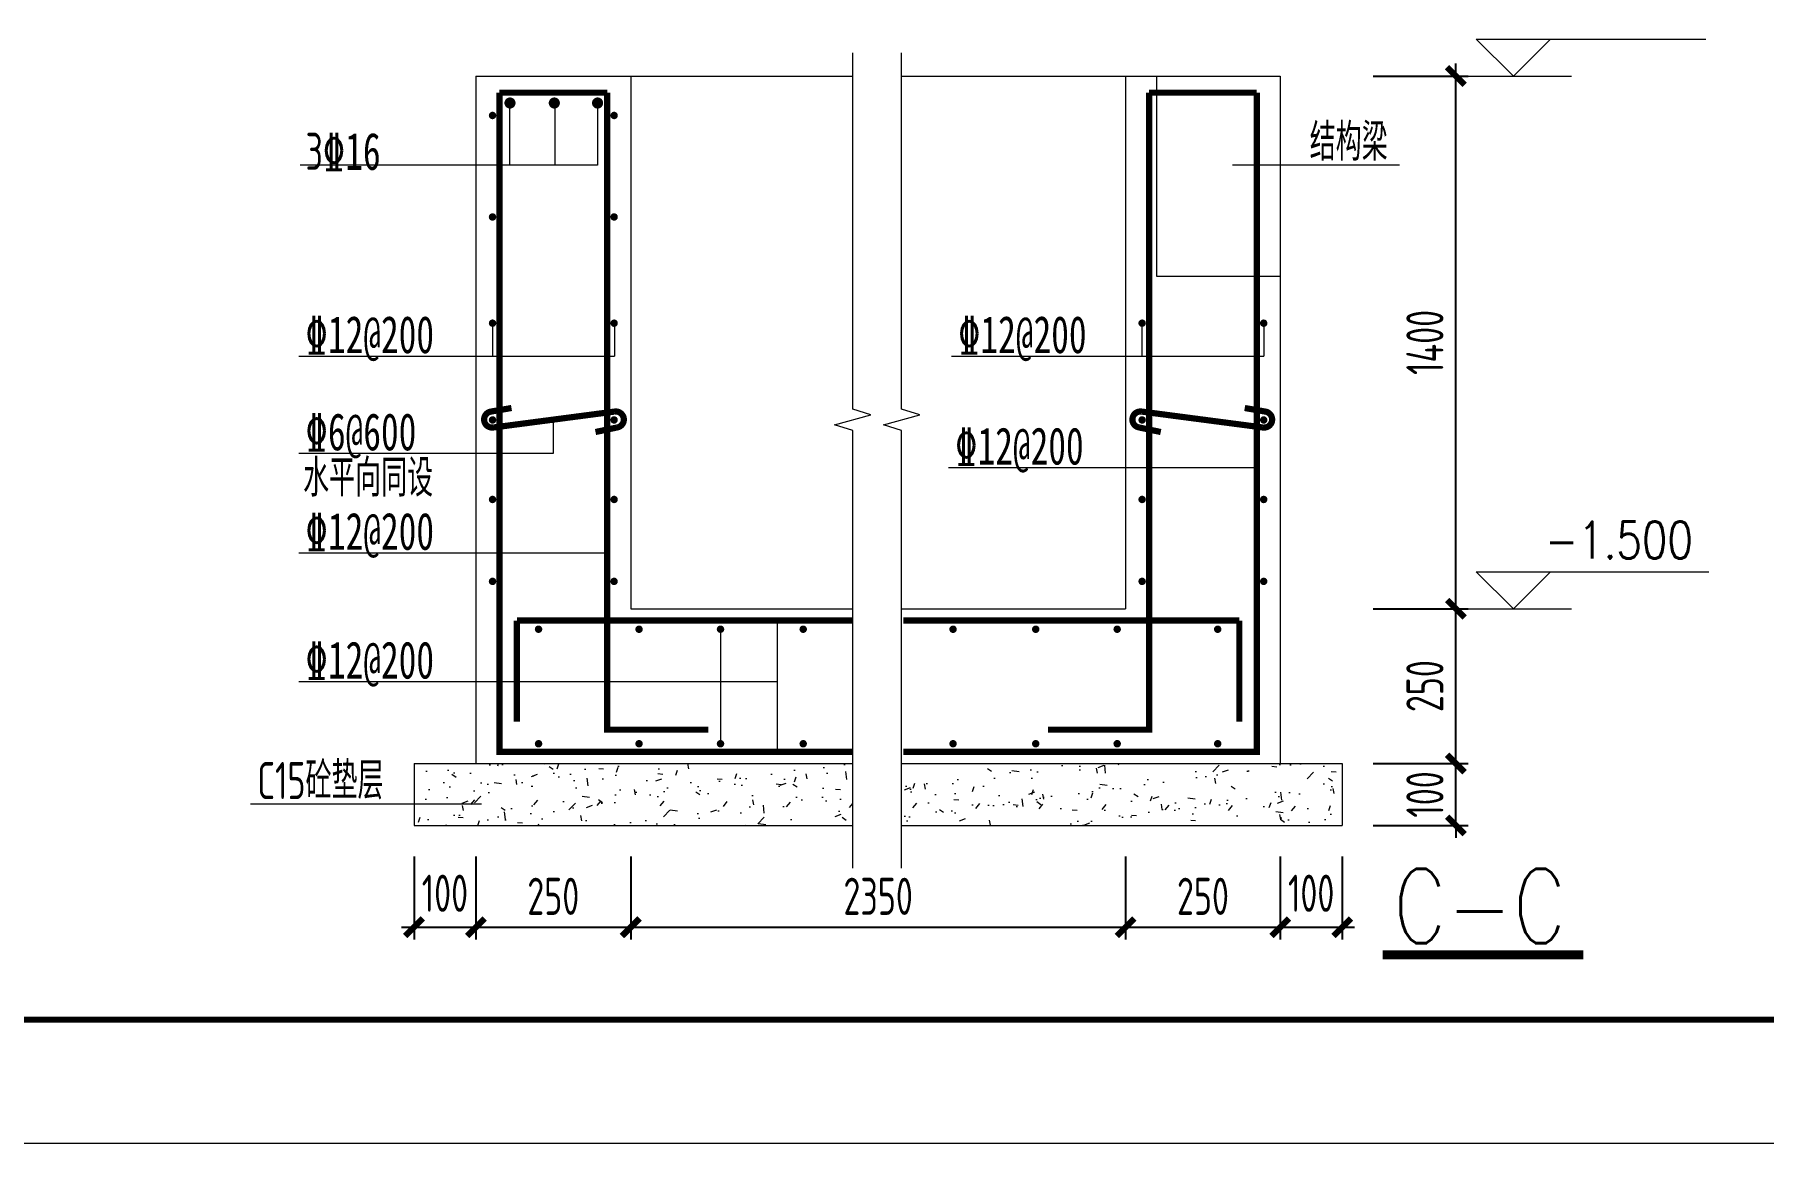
# Model space of a CAD drawing. Header units: millimetres. Extents: x 19781 to 898973, y -947928 to -267362.
# Drawn here: x 117300 to 138245, y -384690 to -371254 of the extents above; entities that cross this region are included whole.
import ezdxf
from ezdxf.enums import TextEntityAlignment as Align

# ---------------------------------------------------------------- set-up
doc = ezdxf.new("R2010")
doc.units = ezdxf.units.MM
doc.header["$LTSCALE"] = 100
doc.layers.get('0').update_dxf_attribs({"lineweight": 18})
for name, color, linetype, lineweight in [('BORDER', 7, 'Continuous', 18), ('DIM', 3, 'Continuous', 18), ('HATCH', 254, 'Continuous', 18), ('JC', 7, 'Continuous', 18), ('PUB_DIM', 3, 'Continuous', 18), ('PUB_TEXT', 7, 'Continuous', 18), ('REIN', 1, 'Continuous', 18), ('THIN', 7, 'Continuous', 18), ('一般文字', 6, 'Continuous', 18)]:
    doc.layers.add(name, color=color, linetype=linetype, lineweight=lineweight)
doc.styles.add('_HZTXT', font='txt.shx', dxfattribs={"width": 0.7, "bigfont": 'hztxt.shx'})
doc.styles.add('hztxt', font='txt.shx', dxfattribs={"width": 0.7, "bigfont": 'hztxt.shx'})
doc.styles.add('TSSD_REIN', font='tssdeng.shx', dxfattribs={"width": 0.7, "bigfont": 'hztxt.shx'})
doc.dimstyles.new('TSSD_100_100', dxfattribs={"dimtxt": 300, "dimasz": 100, "dimexe": 100, "dimexo": 250, "dimgap": 100, "dimtad": 1, "dimdec": 0, "dimzin": 0, "dimdsep": 46, "dimtxsty": 'TSSD_REIN', "dimblk": 'ARCHTICK', "dimcen": 0, "dimdle": 100, "dimclrt": 7, "dimadec": 0, "dimazin": 0, "dimtfac": 1, "dimtdec": 0, "dimtix": 1, "dimtmove": 2, "dimatfit": 3, "dimfxl": 1, "dimtolj": 1, "dimtzin": 0, "dimarcsym": 0})
pattern_1 = [(50, (0, 0), (-186.3497, 695.4666), [75, -825]), (355, (0, 0), (267.2602, 716.6707), [60, -660]), (100.4514, (59.8, -5.2), (-786.4167, 437.6628), [63.7402, -701.1421]), (46.1842, (0, 200), (-209.481, 1059.4894), [112.5, -1237.5]), (96.6356, (88.9, 186.2), (-1133.321, 733.5418), [95.6103, -1051.713]), (351.1842, (0, 200), (934.662, 974.1186), [90, -990]), (21, (100, 150), (174.1838, 698.6129), [75, -825]), (326, (100, 150), (581.1999, 497.244), [60, -660]), (71.4514, (149.74, 116.45), (-475.6324, 764.0509), [63.7402, -701.1421]), (37.5, (0, 0), (12.15986, 332.89385), [0.01, -652, 0.01, -670, 0.01, -662.5]), (7.5, (0, 0), (263.06954, 394.4117), [0.01, -382, 0.01, -637, 0.01, -252.5]), (327.5, (-223, 0), (533.82244, -22.55487), [0.01, -250, 0.01, -780, 0.01, -1035]), (317.5, (-323, 0), (583.18617, 100.105), [0.01, -325, 0.01, -518, 0.01, -735])]

# ---------------------------------------------------------------- blocks, each defined once
blk = doc.blocks.new('_ArchTick_0')
at = {"color": 0, "linetype": 'ByBlock'}
blk.add_lwpolyline([(-0.71, -0.71, 0.5, 0.5, 0), (0.71, 0.71, 0.5, 0.5, 0)], format="xyseb", dxfattribs=at)
blk = doc.blocks.new('*X1788')
at = {"layer": 'DIM', "color": 0, "lineweight": -2, "transparency": 16777216}
for p, q in [((133517, -371756), (134669, -371756)), ((134519, -378362), (134519, -371606)), ((133517, -378212), (134669, -378212))]:
    blk.add_line(p, q, dxfattribs=at)
at = {"layer": 'DIM', "color": 0, "lineweight": -2, "transparency": 16777216, "xscale": 150, "yscale": 150, "zscale": 150}
for p, rotation in [((134519, -371756), 90), ((134519, -378212), 270)]:
    blk.add_blockref('_ArchTick_0', p, dxfattribs=dict(at, rotation=rotation))
at = {"layer": 'DIM', "color": 7, "transparency": 16777216, "insert": (134144, -374984), "char_height": 450, "width": 3195, "attachment_point": 5, "rotation": 90, "style": 'TSSD_REIN'}
blk.add_mtext('1400', dxfattribs=at)
blk = doc.blocks.new('_ARCHTICK')
at = {"color": 0, "linetype": 'ByBlock', "const_width": 0.5}
blk.add_lwpolyline([(-0.5, -0.5), (0.5, 0.5)], dxfattribs=at)
blk = doc.blocks.new('*X1789')
at = {"layer": 'DIM', "color": 0, "lineweight": -2, "transparency": 16777216}
for p, q in [((133517, -378212), (134669, -378212)), ((134519, -380237), (134519, -378062)), ((133517, -380087), (134669, -380087))]:
    blk.add_line(p, q, dxfattribs=at)
at = {"layer": 'DIM', "color": 0, "lineweight": -2, "transparency": 16777216, "xscale": 150, "yscale": 150, "zscale": 150}
for p, rotation in [((134519, -378212), 90), ((134519, -380087), 270)]:
    blk.add_blockref('_ArchTick_0', p, dxfattribs=dict(at, rotation=rotation))
at = {"layer": 'DIM', "color": 7, "transparency": 16777216, "insert": (134144, -379149), "char_height": 450, "width": 2430, "attachment_point": 5, "rotation": 90, "style": 'TSSD_REIN'}
blk.add_mtext('250', dxfattribs=at)
blk = doc.blocks.new('*X1790')
at = {"layer": 'DIM', "color": 0, "lineweight": -2, "transparency": 16777216}
for p, q in [((134519, -380087), (134519, -379937)), ((133517, -380087), (134669, -380087)), ((134519, -380837), (134519, -380087)), ((133517, -380837), (134669, -380837)), ((134519, -380837), (134519, -380987))]:
    blk.add_line(p, q, dxfattribs=at)
at = {"layer": 'DIM', "color": 0, "lineweight": -2, "transparency": 16777216, "xscale": 150, "yscale": 150, "zscale": 150}
for p, rotation in [((134519, -380087), 270), ((134519, -380837), 90)]:
    blk.add_blockref('_ArchTick_0', p, dxfattribs=dict(at, rotation=rotation))
at = {"layer": 'DIM', "color": 7, "transparency": 16777216, "insert": (134144, -380462), "char_height": 450, "width": 2295, "attachment_point": 5, "rotation": 90, "style": 'TSSD_REIN'}
blk.add_mtext('100', dxfattribs=at)
blk = doc.blocks.new('*X1791')
at = {"layer": 'DIM', "color": 0, "lineweight": -2, "transparency": 16777216}
for p, q in [((132392, -381212), (132392, -382221)), ((133142, -381212), (133142, -382221)), ((132242, -382071), (133292, -382071))]:
    blk.add_line(p, q, dxfattribs=at)
at = {"layer": 'DIM', "color": 0, "lineweight": -2, "transparency": 16777216, "xscale": 150, "yscale": 150, "zscale": 150, "rotation": 180}
blk.add_blockref('_ArchTick_0', (132392, -382071), dxfattribs=at)
at = {"layer": 'DIM', "color": 0, "lineweight": -2, "transparency": 16777216, "xscale": 150, "yscale": 150, "zscale": 150}
blk.add_blockref('_ArchTick_0', (133142, -382071), dxfattribs=at)
at = {"layer": 'DIM', "color": 7, "transparency": 16777216, "insert": (132766, -381659), "char_height": 450, "width": 2295, "attachment_point": 5, "style": 'TSSD_REIN'}
blk.add_mtext('100', dxfattribs=at)
blk = doc.blocks.new('*X1792')
at = {"layer": 'DIM', "color": 0, "lineweight": -2, "transparency": 16777216}
for p, q in [((121897, -381212), (121897, -382221)), ((122647, -381212), (122647, -382221)), ((121747, -382071), (122797, -382071))]:
    blk.add_line(p, q, dxfattribs=at)
at = {"layer": 'DIM', "color": 0, "lineweight": -2, "transparency": 16777216, "xscale": 150, "yscale": 150, "zscale": 150, "rotation": 180}
blk.add_blockref('_ArchTick_0', (121897, -382071), dxfattribs=at)
at = {"layer": 'DIM', "color": 0, "lineweight": -2, "transparency": 16777216, "xscale": 150, "yscale": 150, "zscale": 150}
blk.add_blockref('_ArchTick_0', (122647, -382071), dxfattribs=at)
at = {"layer": 'DIM', "color": 7, "transparency": 16777216, "insert": (122271, -381659), "char_height": 450, "width": 2295, "attachment_point": 5, "style": 'TSSD_REIN'}
blk.add_mtext('100', dxfattribs=at)
blk = doc.blocks.new('*X1793')
at = {"layer": 'DIM', "color": 0, "lineweight": -2, "transparency": 16777216}
for p, q in [((124522, -381212), (124522, -382221)), ((130517, -381212), (130517, -382221)), ((124372, -382071), (130667, -382071))]:
    blk.add_line(p, q, dxfattribs=at)
at = {"layer": 'DIM', "color": 0, "lineweight": -2, "transparency": 16777216, "xscale": 150, "yscale": 150, "zscale": 150, "rotation": 180}
blk.add_blockref('_ArchTick_0', (124522, -382071), dxfattribs=at)
at = {"layer": 'DIM', "color": 0, "lineweight": -2, "transparency": 16777216, "xscale": 150, "yscale": 150, "zscale": 150}
blk.add_blockref('_ArchTick_0', (130517, -382071), dxfattribs=at)
at = {"layer": 'DIM', "color": 7, "transparency": 16777216, "insert": (127520, -381696), "char_height": 450, "width": 3330, "attachment_point": 5, "style": 'TSSD_REIN'}
blk.add_mtext('2350', dxfattribs=at)
blk = doc.blocks.new('*X1794')
at = {"layer": 'DIM', "color": 0, "lineweight": -2, "transparency": 16777216}
for p, q in [((122647, -381212), (122647, -382221)), ((124522, -381212), (124522, -382221)), ((122497, -382071), (124672, -382071))]:
    blk.add_line(p, q, dxfattribs=at)
at = {"layer": 'DIM', "color": 0, "lineweight": -2, "transparency": 16777216, "xscale": 150, "yscale": 150, "zscale": 150, "rotation": 180}
blk.add_blockref('_ArchTick_0', (122647, -382071), dxfattribs=at)
at = {"layer": 'DIM', "color": 0, "lineweight": -2, "transparency": 16777216, "xscale": 150, "yscale": 150, "zscale": 150}
blk.add_blockref('_ArchTick_0', (124522, -382071), dxfattribs=at)
at = {"layer": 'DIM', "color": 7, "transparency": 16777216, "insert": (123584, -381696), "char_height": 450, "width": 2430, "attachment_point": 5, "style": 'TSSD_REIN'}
blk.add_mtext('250', dxfattribs=at)
blk = doc.blocks.new('*X1795')
at = {"layer": 'DIM', "color": 0, "lineweight": -2, "transparency": 16777216}
for p, q in [((130517, -381212), (130517, -382221)), ((132392, -381212), (132392, -382221)), ((130367, -382071), (132542, -382071))]:
    blk.add_line(p, q, dxfattribs=at)
at = {"layer": 'DIM', "color": 0, "lineweight": -2, "transparency": 16777216, "xscale": 150, "yscale": 150, "zscale": 150, "rotation": 180}
blk.add_blockref('_ArchTick_0', (130517, -382071), dxfattribs=at)
at = {"layer": 'DIM', "color": 0, "lineweight": -2, "transparency": 16777216, "xscale": 150, "yscale": 150, "zscale": 150}
blk.add_blockref('_ArchTick_0', (132392, -382071), dxfattribs=at)
at = {"layer": 'DIM', "color": 7, "transparency": 16777216, "insert": (131455, -381696), "char_height": 450, "width": 2430, "attachment_point": 5, "style": 'TSSD_REIN'}
blk.add_mtext('250', dxfattribs=at)

msp = doc.modelspace()

# ---------------------------------------------------------------- hatches: boundary and pattern name
at = {"layer": 'HATCH', "ltscale": 100}
h = msp.add_hatch(dxfattribs=at)
h.set_pattern_fill('CONCRETE', color=256, style=0, pattern_type=0)
h.set_pattern_definition(pattern_1)
h.paths.add_polyline_path([(127212.73, -380086.8), (121896.99, -380086.8), (121896.99, -380836.8), (127212.73, -380836.8)], flags=0)
h = msp.add_hatch(dxfattribs=at)
h.set_pattern_fill('CONCRETE', color=256, style=0, pattern_type=0)
h.set_pattern_definition(pattern_1)
h.paths.add_polyline_path([(133142.18, -380086.8), (127804.08, -380086.8), (127804.08, -380836.8), (133142.18, -380836.8)], flags=0)

# ---------------------------------------------------------------- linework, layer by layer
at = {"ltscale": 100}
for p, q in [((122646.99, -371756.41), (127212.73, -371756.41)), ((122646.99, -371756.41), (122646.99, -380086.8)), ((124521.99, -371756.41), (124521.99, -378211.8)), ((127804.08, -371756.41), (132392.18, -371756.41)), ((130517.18, -371756.41), (130517.18, -378211.8)), ((130892.18, -371756.41), (130892.18, -374180.41)), ((132392.18, -371756.41), (132392.18, -380086.8)), ((134472.09, -371756.41), (135918.12, -371757.91)), ((130892.18, -374180.41), (132392.18, -374180.41)), ((122848.17, -374751.05), (122848.17, -375149.46)), ((124324.94, -374751.05), (124324.94, -375149.46)), ((130714.23, -374751.05), (130714.23, -375149.46)), ((132191, -374751.05), (132191, -375149.46)), ((120501.67, -375149.46), (124324.94, -375149.46)), ((128407.24, -375149.46), (132191, -375149.46)), ((123587.25, -376327.35), (123587.25, -375919.18)), ((120501.67, -376327.35), (123587.25, -376327.35)), ((128371.86, -376499.68), (132107.18, -376499.68)), ((120501.67, -377533.08), (124236.99, -377533.08)), ((124521.99, -378211.8), (127212.73, -378211.8)), ((127804.08, -378211.8), (130517.18, -378211.8)), ((134472.09, -378211.8), (135918.12, -378213.3)), ((125610.1, -378459.77), (125610.1, -379847.07)), ((126298.75, -379944.3), (126298.75, -378354.3)), ((120501.67, -379093.38), (126298.75, -379093.38)), ((121896.99, -380086.8), (121896.99, -380836.8)), ((121896.99, -380086.8), (127212.73, -380086.8)), ((127804.08, -380086.8), (133142.18, -380086.8)), ((133142.18, -380086.8), (133142.18, -380836.8)), ((119917.21, -380575.79), (122716, -380575.79)), ((121896.99, -380836.8), (127212.73, -380836.8)), ((127804.08, -380836.8), (133142.18, -380836.8))]:
    msp.add_line(p, q, dxfattribs=at)
msp.add_lwpolyline([(133630.23, -382406.38, 108, 108, 0), (136062.01, -382406.38, 108, 108, 0)], format="xyseb")
at = {"layer": 'BORDER'}
msp.add_lwpolyline([(19977, -384690.47), (19977, -321690.47), (153627, -321690.47), (153627, -384690.47)], close=True, dxfattribs=at)
msp.add_lwpolyline([(23727, -383190.47, 75, 75, 0), (23727, -323190.47, 75, 75, 0), (152127, -323190.47, 75, 75, 0), (152127, -383190.47, 75, 75, 0)], format="xyseb", close=True, dxfattribs=at)
at = {"layer": 'JC', "ltscale": 100}
for p, q in [((123051.86, -372083.07), (123051.86, -372838)), ((123601.86, -372083.07), (123601.86, -372838)), ((124120.65, -372083.07), (124120.65, -372838)), ((124120.65, -372838), (120518.21, -372838)), ((133837.65, -372838), (131811.21, -372838))]:
    msp.add_line(p, q, dxfattribs=at)
at = {"layer": 'REIN'}
for points in [[(127212.73, -379944.3, 75, 75, 0), (122931.99, -379944.3, 75, 75, 0), (122931.99, -371957.59, 75, 75, 0)], [(124236.99, -371957.59, 75, 75, 0), (122931.99, -371957.59, 75, 75, 0)], [(125460.69, -379677.42, 75, 75, 0), (124236.99, -379677.42, 75, 75, 0), (124236.99, -371957.59, 75, 75, 0)], [(127826.44, -379944.3, 75, 75, 0), (132107.18, -379944.3, 75, 75, 0), (132107.18, -371957.59, 75, 75, 0)], [(129578.48, -379677.42, 75, 75, 0), (130802.18, -379677.42, 75, 75, 0), (130802.18, -371957.59, 75, 75, 0)], [(132107.18, -371957.59, 75, 75, 0), (130802.18, -371957.59, 75, 75, 0)], [(123078.03, -375778.88, 75, 75, 0), (122826.88, -375822.42, 75, 75, 0.999857), (122860.04, -376014.58, 75, 75, 0), (124324.83, -375822.42, 75, 75, -1.00014302), (124357.98, -376014.58, 75, 75, 0), (124095.44, -376069.75, 75, 75, 0)], [(131961.14, -375778.88, 75, 75, 0), (132212.29, -375822.42, 75, 75, -0.999857), (132179.13, -376014.58, 75, 75, 0), (130714.34, -375822.42, 75, 75, 1.00014302), (130681.19, -376014.58, 75, 75, 0), (130943.73, -376069.75, 75, 75, 0)], [(123142.8, -378354.3, 75, 75, 0), (123142.8, -379578, 75, 75, 0)], [(123142.8, -378354.3, 75, 75, 0), (127212.73, -378354.3, 75, 75, 0)], [(131896.37, -378354.3, 75, 75, 0), (127826.44, -378354.3, 75, 75, 0)], [(131896.37, -378354.3, 75, 75, 0), (131896.37, -379578, 75, 75, 0)]]:
    msp.add_lwpolyline(points, format="xyseb", dxfattribs=at)
for points in [[(122870.67, -372234.05, 45, 45, -1), (122825.67, -372234.05, 45, 45, -1)], [(123093.4, -372083.07, 67.5, 67.5, -1), (123025.9, -372083.07, 67.5, 67.5, -1)], [(123630.4, -372083.07, 67.5, 67.5, -1), (123562.9, -372083.07, 67.5, 67.5, -1)], [(124154.4, -372083.07, 67.5, 67.5, -1), (124086.9, -372083.07, 67.5, 67.5, -1)], [(124343.62, -372234.05, 45, 45, -1), (124298.62, -372234.05, 45, 45, -1)], [(122870.67, -373464.05, 45, 45, -1), (122825.67, -373464.05, 45, 45, -1)], [(124343.62, -373464.05, 45, 45, -1), (124298.62, -373464.05, 45, 45, -1)], [(122870.67, -374751.05, 45, 45, -1), (122825.67, -374751.05, 45, 45, -1)], [(124343.62, -374751.05, 45, 45, -1), (124298.62, -374751.05, 45, 45, -1)], [(130695.55, -374751.05, 45, 45, 1), (130740.55, -374751.05, 45, 45, 1)], [(132168.5, -374751.05, 45, 45, 1), (132213.5, -374751.05, 45, 45, 1)], [(122870.67, -375923.78, 45, 45, -1), (122825.67, -375923.78, 45, 45, -1)], [(124343.62, -375923.78, 45, 45, -1), (124298.62, -375923.78, 45, 45, -1)], [(130695.55, -375923.78, 45, 45, 1), (130740.55, -375923.78, 45, 45, 1)], [(132168.5, -375923.78, 45, 45, 1), (132213.5, -375923.78, 45, 45, 1)], [(122870.67, -376887.2, 45, 45, -1), (122825.67, -376887.2, 45, 45, -1)], [(124343.62, -376887.2, 45, 45, -1), (124298.62, -376887.2, 45, 45, -1)], [(130695.55, -376887.2, 45, 45, 1), (130740.55, -376887.2, 45, 45, 1)], [(132168.5, -376887.2, 45, 45, 1), (132213.5, -376887.2, 45, 45, 1)], [(122870.67, -377879.78, 45, 45, -1), (122825.67, -377879.78, 45, 45, -1)], [(124343.62, -377879.78, 45, 45, -1), (124298.62, -377879.78, 45, 45, -1)], [(130695.55, -377879.78, 45, 45, 1), (130740.55, -377879.78, 45, 45, 1)], [(132168.5, -377879.78, 45, 45, 1), (132213.5, -377879.78, 45, 45, 1)], [(123427.98, -378459.77, 45, 45, -1), (123382.98, -378459.77, 45, 45, -1)], [(124645.74, -378459.77, 45, 45, -1), (124600.74, -378459.77, 45, 45, -1)], [(125632.6, -378459.77, 45, 45, -1), (125587.6, -378459.77, 45, 45, -1)], [(126634.36, -378459.77, 45, 45, -1), (126589.36, -378459.77, 45, 45, -1)], [(128404.81, -378459.77, 45, 45, 1), (128449.81, -378459.77, 45, 45, 1)], [(129406.57, -378459.77, 45, 45, 1), (129451.57, -378459.77, 45, 45, 1)], [(130393.43, -378459.77, 45, 45, 1), (130438.43, -378459.77, 45, 45, 1)], [(131611.19, -378459.77, 45, 45, 1), (131656.19, -378459.77, 45, 45, 1)], [(123427.98, -379847.07, 45, 45, -1), (123382.98, -379847.07, 45, 45, -1)], [(124645.74, -379847.07, 45, 45, -1), (124600.74, -379847.07, 45, 45, -1)], [(125632.6, -379847.07, 45, 45, -1), (125587.6, -379847.07, 45, 45, -1)], [(126634.36, -379847.07, 45, 45, -1), (126589.36, -379847.07, 45, 45, -1)], [(128404.81, -379847.07, 45, 45, 1), (128449.81, -379847.07, 45, 45, 1)], [(129406.57, -379847.07, 45, 45, 1), (129451.57, -379847.07, 45, 45, 1)], [(130393.43, -379847.07, 45, 45, 1), (130438.43, -379847.07, 45, 45, 1)], [(131611.19, -379847.07, 45, 45, 1), (131656.19, -379847.07, 45, 45, 1)]]:
    msp.add_lwpolyline(points, format="xyseb", close=True, dxfattribs=at)
at = {"layer": 'THIN', "ltscale": 100}
for points in [[(127212.73, -381354.5), (127212.73, -376051.61), (126992.73, -375981.61), (127432.73, -375861.61), (127212.73, -375791.61), (127212.73, -371476.41)], [(127804.08, -381354.5), (127804.08, -376051.61), (127584.08, -375981.61), (128024.08, -375861.61), (127804.08, -375791.61), (127804.08, -371476.41)]]:
    msp.add_lwpolyline(points, dxfattribs=at)
at = {"layer": '一般文字'}
for p, q in [((134765.54, -371307.86), (137546.53, -371307.86)), ((135215.6, -371757.91), (134765.54, -371307.86)), ((135215.6, -371757.91), (135665.65, -371307.86)), ((135215.6, -378213.3), (134765.54, -377763.25)), ((134765.54, -377763.25), (137585.12, -377763.25)), ((135215.6, -378213.3), (135665.65, -377763.25))]:
    msp.add_line(p, q, dxfattribs=at)

# ---------------------------------------------------------------- texts
at = {"layer": 'PUB_DIM', "color": 2, "linetype": 'Continuous', "style": 'TSSD_REIN', "width": 0.7}
for s, p in [('结构梁', (132748.13, -372780.62)), ('水平向同设', (120553.04, -376851.32)), ('C15砼垫层', (119997.67, -380518.42))]:
    msp.add_text(s, height=450, dxfattribs=at).set_placement(p)
at = {"layer": 'PUB_DIM', "color": 2, "linetype": 'Continuous', "style": 'hztxt', "width": 0.8}
msp.add_text('-1.500', height=450, dxfattribs=at).set_placement((136495.38, -377379.17), align=Align.MIDDLE_CENTER)
at = {"layer": 'PUB_DIM', "color": 2, "linetype": 'Continuous', "char_height": 450, "attachment_point": 7, "style": 'TSSD_REIN'}
for s, insert, width in [('3{\\fsimsun|b0|i0|c0|p253;\x8416}', (120582.13, -372900.62), 1112.25), ('{\\fsimsun|b0|i0|c0|p253;\x8412@200}', (120583.88, -375212.09), 2392.125), ('{\\fsimsun|b0|i0|c0|p253;\x8412@200}', (128489.46, -375212.09), 2392.125), ('{\\fsimsun|b0|i0|c0|p253;\x846@600}', (120583.88, -376389.97), 2155.875), ('{\\fsimsun|b0|i0|c0|p253;\x8412@200}', (128454.07, -376562.31), 2392.125), ('{\\fsimsun|b0|i0|c0|p253;\x8412@200}', (120583.88, -377595.71), 2392.125), ('{\\fsimsun|b0|i0|c0|p253;\x8412@200}', (120583.88, -379156), 2392.125)]:
    msp.add_mtext(s, dxfattribs=dict(at, insert=insert, width=width))
at = {"layer": 'PUB_TEXT', "style": '_HZTXT', "width": 0.8}
msp.add_text('C-C', height=900, dxfattribs=at).set_placement((133758.64, -382263.76))

# ---------------------------------------------------------------- dimensions: what is measured, and where the dimension line sits
at = {"layer": 'DIM'}
for base, p1, p2, text, picture, middle in [((134518.83, -371756.41), (133142.18, -378211.8), (133142.18, -371756.41), '1400', '*X1788', (134143.83, -374984.11)), ((134518.83, -378211.8), (133142.18, -380086.8), (133142.18, -378211.8), '250', '*X1789', (134143.83, -379149.3)), ((134518.83, -380086.8), (133142.18, -380836.8), (133142.18, -380086.8), '100', '*X1790', (134143.83, -380461.8))]:
    dim = msp.add_linear_dim(base=base, p1=p1, p2=p2, angle=90, text=text, dimstyle='TSSD_100_100', override={"dimscale": 1.5, "dimsah": 1}, dxfattribs=at)
    dim.commit()
    dim.dimension.update_dxf_attribs({"geometry": picture, "text_midpoint": middle})
for base, p1, p2, picture, middle in [((122646.99, -382071.01), (121896.99, -380836.8), (122646.99, -380836.8), '*X1792', (122271.29, -381658.51)), ((133142.18, -382071.01), (132392.18, -380836.8), (133142.18, -380836.8), '*X1791', (132766.49, -381658.51))]:
    dim = msp.add_linear_dim(base=base, p1=p1, p2=p2, text='100', dimstyle='TSSD_100_100', override={"dimscale": 1.5, "dimsah": 1}, dxfattribs=at)
    dim.commit()
    dim.dimension.update_dxf_attribs({"geometry": picture, "text_midpoint": middle, "dimtype": 160})
for base, p1, p2, text, picture, middle in [((124521.99, -382071.01), (122646.99, -380836.8), (124521.99, -380836.8), '250', '*X1794', (123584.49, -381696.01)), ((130517.18, -382071.01), (124521.99, -380836.8), (130517.18, -380836.8), '2350', '*X1793', (127519.59, -381696.01)), ((132392.18, -382071.01), (130517.18, -380836.8), (132392.18, -380836.8), '250', '*X1795', (131454.68, -381696.01))]:
    dim = msp.add_linear_dim(base=base, p1=p1, p2=p2, text=text, dimstyle='TSSD_100_100', override={"dimscale": 1.5, "dimsah": 1}, dxfattribs=at)
    dim.commit()
    dim.dimension.update_dxf_attribs({"geometry": picture, "text_midpoint": middle})

doc.saveas('drawing.dxf')
